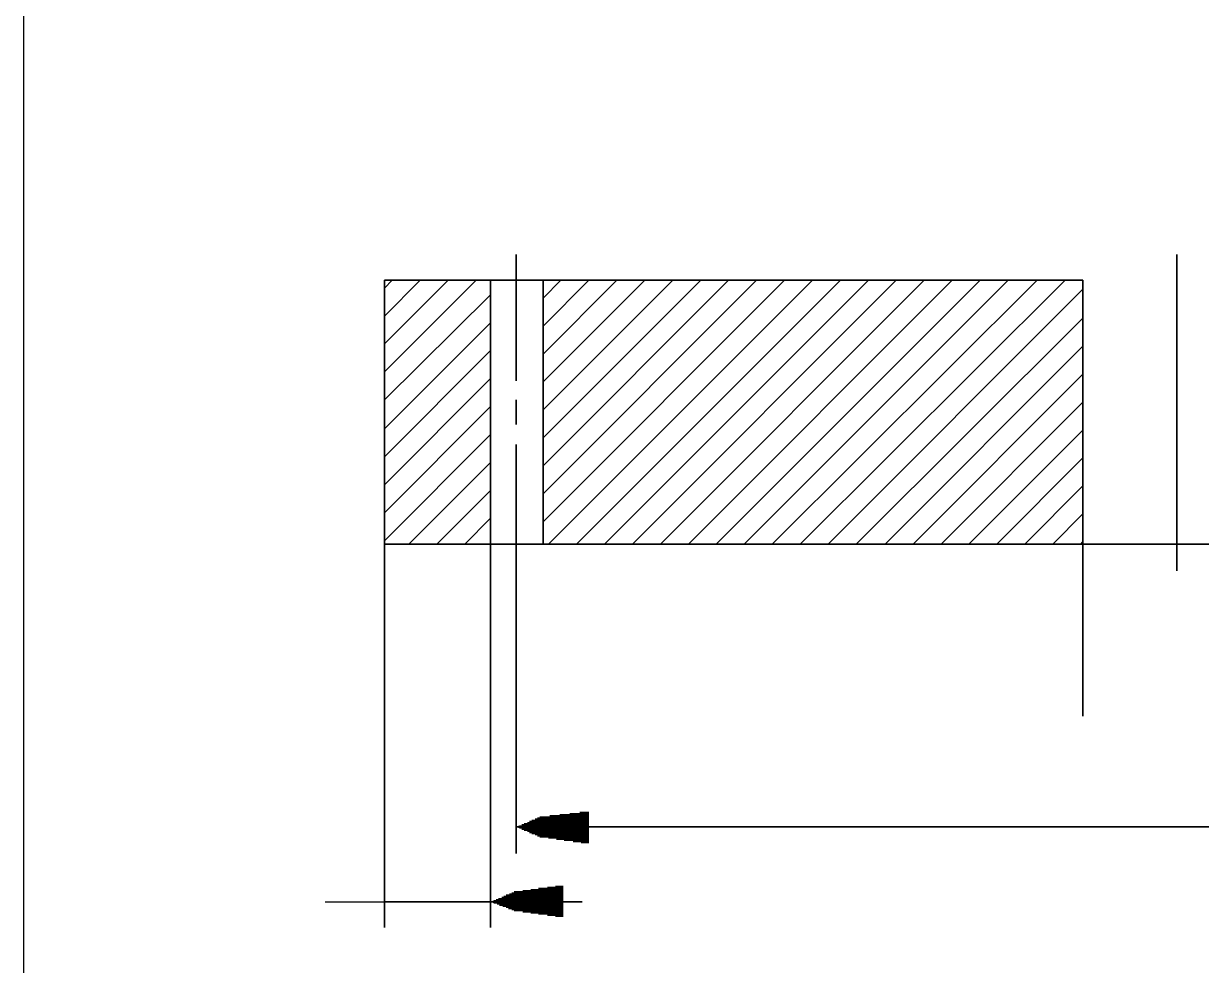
# Model space of a CAD drawing. Extents: x 20 to 206, y 5 to 293.
# Drawn here: x 20 to 109.2, y 120.7 to 192.1 of the extents above; entities that cross this region are included whole.
import ezdxf

# ---------------------------------------------------------------- set-up
doc = ezdxf.new("R2010")
doc.units = 0

msp = doc.modelspace()

# ---------------------------------------------------------------- linework, layer by layer
at = {"layer": 'P01286'}
msp.add_lwpolyline([(59.35133, 152.654), (100.245335, 152.654), (59.35133, 152.654)], dxfattribs=at)
at = {"layer": 'P01287'}
msp.add_lwpolyline([(47.328668, 172.635328), (55.371997, 172.635328), (47.328668, 172.635328)], dxfattribs=at)
at = {"layer": 'P01292'}
msp.add_lwpolyline([(55.371997, 172.635328), (55.371997, 152.654), (55.371997, 172.635328)], dxfattribs=at)
at = {"layer": 'P01294'}
msp.add_lwpolyline([(100.245335, 172.635328), (100.245335, 152.654), (100.245335, 172.635328)], dxfattribs=at)
at = {"layer": 'P01296'}
msp.add_lwpolyline([(47.328668, 172.635328), (47.328668, 152.654), (47.328668, 172.635328)], dxfattribs=at)
at = {"layer": 'P01297'}
msp.add_lwpolyline([(59.35133, 172.635328), (100.245335, 172.635328), (59.35133, 172.635328)], dxfattribs=at)
at = {"layer": 'P01300'}
msp.add_lwpolyline([(59.35133, 172.635328), (59.35133, 152.654), (59.35133, 172.635328)], dxfattribs=at)
at = {"layer": 'P01301'}
msp.add_lwpolyline([(47.328668, 152.654), (55.371997, 152.654), (47.328668, 152.654)], dxfattribs=at)
at = {"layer": 'P01303'}
msp.add_lwpolyline([(55.371997, 172.635328), (59.35133, 172.635328), (55.371997, 172.635328)], dxfattribs=at)
at = {"layer": 'P01304'}
msp.add_lwpolyline([(55.371997, 152.654), (59.35133, 152.654), (55.371997, 152.654)], dxfattribs=at)
at = {"layer": 'P01306'}
msp.add_lwpolyline([(107.357336, 172.635328), (107.357336, 152.654), (107.357336, 172.635328)], dxfattribs=at)
at = {"layer": 'P01307'}
msp.add_lwpolyline([(100.245335, 152.654), (107.357336, 152.654), (100.245335, 152.654)], dxfattribs=at)
at = {"layer": 'P01308'}
msp.add_lwpolyline([(107.357336, 152.654), (114.384663, 152.654), (107.357336, 152.654)], dxfattribs=at)
at = {"layer": 'P01312'}
msp.add_lwpolyline([(57.319332, 174.582658), (57.319332, 165.015326), (57.319332, 174.582658)], dxfattribs=at)
at = {"layer": 'P01313'}
msp.add_lwpolyline([(57.319332, 163.575997), (57.319332, 161.713331), (57.319332, 163.575997)], dxfattribs=at)
at = {"layer": 'P01314'}
msp.add_lwpolyline([(57.319332, 160.189329), (57.319332, 150.621997), (57.319332, 160.189329)], dxfattribs=at)
at = {"layer": 'P01355'}
msp.add_lwpolyline([(100.075997, 152.654), (100.245335, 152.823327), (100.075997, 152.654)], dxfattribs=at)
at = {"layer": 'P01356'}
msp.add_lwpolyline([(97.959331, 152.654), (100.245335, 154.939994), (97.959331, 152.654)], dxfattribs=at)
at = {"layer": 'P01359'}
msp.add_lwpolyline([(95.842664, 152.654), (100.245335, 157.05666), (95.842664, 152.654)], dxfattribs=at)
at = {"layer": 'P01360'}
msp.add_lwpolyline([(93.725997, 152.654), (100.245335, 159.173327), (93.725997, 152.654)], dxfattribs=at)
at = {"layer": 'P01361'}
msp.add_lwpolyline([(91.609331, 152.654), (100.245335, 161.289994), (91.609331, 152.654)], dxfattribs=at)
at = {"layer": 'P01362'}
msp.add_lwpolyline([(89.492664, 152.654), (100.245335, 163.40666), (89.492664, 152.654)], dxfattribs=at)
at = {"layer": 'P01363'}
msp.add_lwpolyline([(87.375997, 152.654), (100.245335, 165.523327), (87.375997, 152.654)], dxfattribs=at)
at = {"layer": 'P01364'}
msp.add_lwpolyline([(85.259331, 152.654), (100.245335, 167.639994), (85.259331, 152.654)], dxfattribs=at)
at = {"layer": 'P01365'}
msp.add_lwpolyline([(83.057995, 152.654), (100.245335, 169.75666), (83.057995, 152.654)], dxfattribs=at)
at = {"layer": 'P01366'}
msp.add_lwpolyline([(80.941334, 152.654), (100.245335, 171.95799), (80.941334, 152.654)], dxfattribs=at)
at = {"layer": 'P01367'}
msp.add_lwpolyline([(78.824668, 152.654), (98.890669, 172.635328), (78.824668, 152.654)], dxfattribs=at)
at = {"layer": 'P01368'}
msp.add_lwpolyline([(76.708001, 152.654), (96.774003, 172.635328), (76.708001, 152.654)], dxfattribs=at)
at = {"layer": 'P01369'}
msp.add_lwpolyline([(74.591334, 152.654), (94.572662, 172.635328), (74.591334, 152.654)], dxfattribs=at)
at = {"layer": 'P01370'}
msp.add_lwpolyline([(72.474668, 152.654), (92.455995, 172.635328), (72.474668, 152.654)], dxfattribs=at)
at = {"layer": 'P01371'}
msp.add_lwpolyline([(70.358001, 152.654), (90.339329, 172.635328), (70.358001, 152.654)], dxfattribs=at)
at = {"layer": 'P01372'}
msp.add_lwpolyline([(68.241334, 152.654), (88.222667, 172.635328), (68.241334, 152.654)], dxfattribs=at)
at = {"layer": 'P01373'}
msp.add_lwpolyline([(66.124668, 152.654), (86.106001, 172.635328), (66.124668, 152.654)], dxfattribs=at)
at = {"layer": 'P01374'}
msp.add_lwpolyline([(64.008001, 152.654), (83.989334, 172.635328), (64.008001, 152.654)], dxfattribs=at)
at = {"layer": 'P01375'}
msp.add_lwpolyline([(61.891334, 152.654), (81.872667, 172.635328), (61.891334, 152.654)], dxfattribs=at)
at = {"layer": 'P01376'}
msp.add_lwpolyline([(59.774668, 152.654), (79.756001, 172.635328), (59.774668, 152.654)], dxfattribs=at)
at = {"layer": 'P01377'}
msp.add_lwpolyline([(59.35133, 154.347329), (77.639334, 172.635328), (59.35133, 154.347329)], dxfattribs=at)
at = {"layer": 'P01378'}
msp.add_lwpolyline([(59.35133, 156.463996), (75.522667, 172.635328), (59.35133, 156.463996)], dxfattribs=at)
at = {"layer": 'P01379'}
msp.add_lwpolyline([(59.35133, 158.580663), (73.406001, 172.635328), (59.35133, 158.580663)], dxfattribs=at)
at = {"layer": 'P01380'}
msp.add_lwpolyline([(53.424668, 152.654), (55.371997, 154.60133), (53.424668, 152.654)], dxfattribs=at)
at = {"layer": 'P01381'}
msp.add_lwpolyline([(51.308001, 152.654), (55.371997, 156.717997), (51.308001, 152.654)], dxfattribs=at)
at = {"layer": 'P01382'}
msp.add_lwpolyline([(59.35133, 160.697329), (71.289334, 172.635328), (59.35133, 160.697329)], dxfattribs=at)
at = {"layer": 'P01383'}
msp.add_lwpolyline([(59.35133, 162.813996), (69.172667, 172.635328), (59.35133, 162.813996)], dxfattribs=at)
at = {"layer": 'P01384'}
msp.add_lwpolyline([(49.191334, 152.654), (55.371997, 158.834663), (49.191334, 152.654)], dxfattribs=at)
at = {"layer": 'P01385'}
msp.add_lwpolyline([(47.328668, 152.908001), (55.371997, 160.95133), (47.328668, 152.908001)], dxfattribs=at)
at = {"layer": 'P01386'}
msp.add_lwpolyline([(59.35133, 164.930663), (67.056001, 172.635328), (59.35133, 164.930663)], dxfattribs=at)
at = {"layer": 'P01387'}
msp.add_lwpolyline([(59.35133, 167.047329), (64.939334, 172.635328), (59.35133, 167.047329)], dxfattribs=at)
at = {"layer": 'P01388'}
msp.add_lwpolyline([(47.328668, 155.024657), (55.371997, 163.067997), (47.328668, 155.024657)], dxfattribs=at)
at = {"layer": 'P01389'}
msp.add_lwpolyline([(47.328668, 157.141323), (55.371997, 165.184663), (47.328668, 157.141323)], dxfattribs=at)
at = {"layer": 'P01390'}
msp.add_lwpolyline([(59.35133, 169.163996), (62.822667, 172.635328), (59.35133, 169.163996)], dxfattribs=at)
at = {"layer": 'P01391'}
msp.add_lwpolyline([(59.35133, 171.280663), (60.706001, 172.635328), (59.35133, 171.280663)], dxfattribs=at)
at = {"layer": 'P01392'}
msp.add_lwpolyline([(47.328668, 159.25799), (55.371997, 167.30133), (47.328668, 159.25799)], dxfattribs=at)
at = {"layer": 'P01393'}
msp.add_lwpolyline([(47.328668, 161.374657), (55.371997, 169.417997), (47.328668, 161.374657)], dxfattribs=at)
at = {"layer": 'P01394'}
msp.add_lwpolyline([(47.328668, 163.575997), (55.371997, 171.534663), (47.328668, 163.575997)], dxfattribs=at)
at = {"layer": 'P01395'}
msp.add_lwpolyline([(47.328668, 165.692664), (54.271332, 172.635328), (47.328668, 165.692664)], dxfattribs=at)
at = {"layer": 'P01396'}
msp.add_lwpolyline([(47.328668, 167.809331), (52.154665, 172.635328), (47.328668, 167.809331)], dxfattribs=at)
at = {"layer": 'P01397'}
msp.add_lwpolyline([(47.328668, 169.925997), (50.037999, 172.635328), (47.328668, 169.925997)], dxfattribs=at)
at = {"layer": 'P01398'}
msp.add_lwpolyline([(47.328668, 172.042664), (47.921332, 172.635328), (47.328668, 172.042664)], dxfattribs=at)
at = {"layer": 'P01439'}
msp.add_lwpolyline([(100.075997, 152.654), (100.245335, 152.823327), (100.075997, 152.654)], dxfattribs=at)
at = {"layer": 'P01440'}
msp.add_lwpolyline([(97.959331, 152.654), (100.245335, 154.939994), (97.959331, 152.654)], dxfattribs=at)
at = {"layer": 'P01443'}
msp.add_lwpolyline([(95.842664, 152.654), (100.245335, 157.05666), (95.842664, 152.654)], dxfattribs=at)
at = {"layer": 'P01444'}
msp.add_lwpolyline([(93.725997, 152.654), (100.245335, 159.173327), (93.725997, 152.654)], dxfattribs=at)
at = {"layer": 'P01445'}
msp.add_lwpolyline([(91.609331, 152.654), (100.245335, 161.289994), (91.609331, 152.654)], dxfattribs=at)
at = {"layer": 'P01446'}
msp.add_lwpolyline([(89.492664, 152.654), (100.245335, 163.40666), (89.492664, 152.654)], dxfattribs=at)
at = {"layer": 'P01447'}
msp.add_lwpolyline([(87.375997, 152.654), (100.245335, 165.523327), (87.375997, 152.654)], dxfattribs=at)
at = {"layer": 'P01448'}
msp.add_lwpolyline([(85.259331, 152.654), (100.245335, 167.639994), (85.259331, 152.654)], dxfattribs=at)
at = {"layer": 'P01449'}
msp.add_lwpolyline([(83.057995, 152.654), (100.245335, 169.75666), (83.057995, 152.654)], dxfattribs=at)
at = {"layer": 'P01450'}
msp.add_lwpolyline([(80.941334, 152.654), (100.245335, 171.95799), (80.941334, 152.654)], dxfattribs=at)
at = {"layer": 'P01451'}
msp.add_lwpolyline([(78.824668, 152.654), (98.890669, 172.635328), (78.824668, 152.654)], dxfattribs=at)
at = {"layer": 'P01452'}
msp.add_lwpolyline([(76.708001, 152.654), (96.774003, 172.635328), (76.708001, 152.654)], dxfattribs=at)
at = {"layer": 'P01453'}
msp.add_lwpolyline([(74.591334, 152.654), (94.572662, 172.635328), (74.591334, 152.654)], dxfattribs=at)
at = {"layer": 'P01454'}
msp.add_lwpolyline([(72.474668, 152.654), (92.455995, 172.635328), (72.474668, 152.654)], dxfattribs=at)
at = {"layer": 'P01455'}
msp.add_lwpolyline([(70.358001, 152.654), (90.339329, 172.635328), (70.358001, 152.654)], dxfattribs=at)
at = {"layer": 'P01456'}
msp.add_lwpolyline([(68.241334, 152.654), (88.222667, 172.635328), (68.241334, 152.654)], dxfattribs=at)
at = {"layer": 'P01457'}
msp.add_lwpolyline([(66.124668, 152.654), (86.106001, 172.635328), (66.124668, 152.654)], dxfattribs=at)
at = {"layer": 'P01458'}
msp.add_lwpolyline([(64.008001, 152.654), (83.989334, 172.635328), (64.008001, 152.654)], dxfattribs=at)
at = {"layer": 'P01459'}
msp.add_lwpolyline([(61.891334, 152.654), (81.872667, 172.635328), (61.891334, 152.654)], dxfattribs=at)
at = {"layer": 'P01460'}
msp.add_lwpolyline([(59.774668, 152.654), (79.756001, 172.635328), (59.774668, 152.654)], dxfattribs=at)
at = {"layer": 'P01461'}
msp.add_lwpolyline([(59.35133, 154.347329), (77.639334, 172.635328), (59.35133, 154.347329)], dxfattribs=at)
at = {"layer": 'P01462'}
msp.add_lwpolyline([(59.35133, 156.463996), (75.522667, 172.635328), (59.35133, 156.463996)], dxfattribs=at)
at = {"layer": 'P01463'}
msp.add_lwpolyline([(59.35133, 158.580663), (73.406001, 172.635328), (59.35133, 158.580663)], dxfattribs=at)
at = {"layer": 'P01464'}
msp.add_lwpolyline([(53.424668, 152.654), (55.371997, 154.60133), (53.424668, 152.654)], dxfattribs=at)
at = {"layer": 'P01465'}
msp.add_lwpolyline([(51.308001, 152.654), (55.371997, 156.717997), (51.308001, 152.654)], dxfattribs=at)
at = {"layer": 'P01466'}
msp.add_lwpolyline([(59.35133, 160.697329), (71.289334, 172.635328), (59.35133, 160.697329)], dxfattribs=at)
at = {"layer": 'P01467'}
msp.add_lwpolyline([(59.35133, 162.813996), (69.172667, 172.635328), (59.35133, 162.813996)], dxfattribs=at)
at = {"layer": 'P01468'}
msp.add_lwpolyline([(49.191334, 152.654), (55.371997, 158.834663), (49.191334, 152.654)], dxfattribs=at)
at = {"layer": 'P01469'}
msp.add_lwpolyline([(47.328668, 152.908001), (55.371997, 160.95133), (47.328668, 152.908001)], dxfattribs=at)
at = {"layer": 'P01470'}
msp.add_lwpolyline([(59.35133, 164.930663), (67.056001, 172.635328), (59.35133, 164.930663)], dxfattribs=at)
at = {"layer": 'P01471'}
msp.add_lwpolyline([(59.35133, 167.047329), (64.939334, 172.635328), (59.35133, 167.047329)], dxfattribs=at)
at = {"layer": 'P01472'}
msp.add_lwpolyline([(47.328668, 155.024657), (55.371997, 163.067997), (47.328668, 155.024657)], dxfattribs=at)
at = {"layer": 'P01473'}
msp.add_lwpolyline([(47.328668, 157.141323), (55.371997, 165.184663), (47.328668, 157.141323)], dxfattribs=at)
at = {"layer": 'P01474'}
msp.add_lwpolyline([(59.35133, 169.163996), (62.822667, 172.635328), (59.35133, 169.163996)], dxfattribs=at)
at = {"layer": 'P01475'}
msp.add_lwpolyline([(59.35133, 171.280663), (60.706001, 172.635328), (59.35133, 171.280663)], dxfattribs=at)
at = {"layer": 'P01476'}
msp.add_lwpolyline([(47.328668, 159.25799), (55.371997, 167.30133), (47.328668, 159.25799)], dxfattribs=at)
at = {"layer": 'P01477'}
msp.add_lwpolyline([(47.328668, 161.374657), (55.371997, 169.417997), (47.328668, 161.374657)], dxfattribs=at)
at = {"layer": 'P01478'}
msp.add_lwpolyline([(47.328668, 163.575997), (55.371997, 171.534663), (47.328668, 163.575997)], dxfattribs=at)
at = {"layer": 'P01479'}
msp.add_lwpolyline([(47.328668, 165.692664), (54.271332, 172.635328), (47.328668, 165.692664)], dxfattribs=at)
at = {"layer": 'P01480'}
msp.add_lwpolyline([(47.328668, 167.809331), (52.154665, 172.635328), (47.328668, 167.809331)], dxfattribs=at)
at = {"layer": 'P01481'}
msp.add_lwpolyline([(47.328668, 169.925997), (50.037999, 172.635328), (47.328668, 169.925997)], dxfattribs=at)
at = {"layer": 'P01482'}
msp.add_lwpolyline([(47.328668, 172.042664), (47.921332, 172.635328), (47.328668, 172.042664)], dxfattribs=at)
at = {"layer": 'P01483'}
msp.add_lwpolyline([(107.357336, 174.582658), (107.357336, 165.015326), (107.357336, 174.582658)], dxfattribs=at)
at = {"layer": 'P01484'}
msp.add_lwpolyline([(107.357336, 163.575997), (107.357336, 161.713331), (107.357336, 163.575997)], dxfattribs=at)
at = {"layer": 'P01485'}
msp.add_lwpolyline([(107.357336, 160.189329), (107.357336, 150.621997), (107.357336, 160.189329)], dxfattribs=at)
at = {"layer": 'P01486'}
msp.add_lwpolyline([(57.319332, 152.654), (57.319332, 129.20133), (57.319332, 152.654)], dxfattribs=at)
at = {"layer": 'P01490'}
msp.add_lwpolyline([(100.245335, 152.654), (100.245335, 139.615326), (100.245335, 152.654)], dxfattribs=at)
at = {"layer": 'P01492'}
msp.add_lwpolyline([(47.328668, 152.654), (47.328668, 123.613331), (47.328668, 152.654)], dxfattribs=at)
at = {"layer": 'P01493'}
msp.add_lwpolyline([(55.371997, 162.644659), (55.371997, 123.613331), (55.371997, 162.644659)], dxfattribs=at)
at = {"layer": 'P01496'}
msp.add_lwpolyline([(62.145335, 132.333998), (62.822667, 132.333998)], dxfattribs=at)
at = {"layer": 'P01497'}
msp.add_lwpolyline([(61.383333, 132.249324), (62.822667, 132.249324)], dxfattribs=at)
at = {"layer": 'P01498'}
msp.add_lwpolyline([(60.621332, 132.164661), (62.822667, 132.164661)], dxfattribs=at)
at = {"layer": 'P01499'}
msp.add_lwpolyline([(59.859331, 132.079998), (62.822667, 132.079998)], dxfattribs=at)
at = {"layer": 'P01500'}
msp.add_lwpolyline([(59.097329, 131.995335), (62.822667, 131.995335)], dxfattribs=at)
at = {"layer": 'P01501'}
msp.add_lwpolyline([(58.927998, 131.910661), (62.822667, 131.910661)], dxfattribs=at)
at = {"layer": 'P01502'}
msp.add_lwpolyline([(58.758666, 131.825997), (62.822667, 131.825997)], dxfattribs=at)
at = {"layer": 'P01503'}
msp.add_lwpolyline([(58.504665, 131.741334), (62.822667, 131.741334)], dxfattribs=at)
at = {"layer": 'P01504'}
msp.add_lwpolyline([(58.335334, 131.65666), (62.822667, 131.65666)], dxfattribs=at)
at = {"layer": 'P01505'}
msp.add_lwpolyline([(58.165996, 131.571997), (62.822667, 131.571997)], dxfattribs=at)
at = {"layer": 'P01506'}
msp.add_lwpolyline([(57.912001, 131.487334), (62.822667, 131.487334)], dxfattribs=at)
at = {"layer": 'P01507'}
msp.add_lwpolyline([(57.742664, 131.40266), (62.822667, 131.40266)], dxfattribs=at)
at = {"layer": 'P01508'}
msp.add_lwpolyline([(57.573332, 131.317997), (62.822667, 131.317997)], dxfattribs=at)
at = {"layer": 'P01509'}
msp.add_lwpolyline([(57.319332, 131.233333), (62.822667, 131.233333)], dxfattribs=at)
at = {"layer": 'P01510'}
msp.add_lwpolyline([(57.573332, 131.148659), (62.822667, 131.148659)], dxfattribs=at)
at = {"layer": 'P01511'}
msp.add_lwpolyline([(57.742664, 131.063996), (62.822667, 131.063996)], dxfattribs=at)
at = {"layer": 'P01512'}
msp.add_lwpolyline([(57.912001, 130.979333), (62.822667, 130.979333)], dxfattribs=at)
at = {"layer": 'P01513'}
msp.add_lwpolyline([(58.165996, 130.894659), (62.822667, 130.894659)], dxfattribs=at)
at = {"layer": 'P01514'}
msp.add_lwpolyline([(58.335334, 130.809996), (62.822667, 130.809996)], dxfattribs=at)
at = {"layer": 'P01515'}
msp.add_lwpolyline([(58.504665, 130.725332), (62.822667, 130.725332)], dxfattribs=at)
at = {"layer": 'P01516'}
msp.add_lwpolyline([(58.758666, 130.640658), (62.822667, 130.640658)], dxfattribs=at)
at = {"layer": 'P01517'}
msp.add_lwpolyline([(58.927998, 130.555995), (62.822667, 130.555995)], dxfattribs=at)
at = {"layer": 'P01518'}
msp.add_lwpolyline([(59.097329, 130.471332), (62.822667, 130.471332)], dxfattribs=at)
at = {"layer": 'P01519'}
msp.add_lwpolyline([(59.774668, 130.386658), (62.822667, 130.386658)], dxfattribs=at)
at = {"layer": 'P01520'}
msp.add_lwpolyline([(60.367332, 130.301995), (62.822667, 130.301995)], dxfattribs=at)
at = {"layer": 'P01521'}
msp.add_lwpolyline([(60.960001, 130.217332), (62.822667, 130.217332)], dxfattribs=at)
at = {"layer": 'P01522'}
msp.add_lwpolyline([(61.637334, 130.132658), (62.822667, 130.132658)], dxfattribs=at)
at = {"layer": 'P01523'}
msp.add_lwpolyline([(62.229998, 130.047994), (62.822667, 130.047994), (62.229998, 130.047994)], dxfattribs=at)
at = {"layer": 'P01524'}
msp.add_lwpolyline([(57.319332, 131.233333), (62.314666, 131.910661), (57.319332, 131.233333)], dxfattribs=at)
at = {"layer": 'P01525'}
msp.add_lwpolyline([(62.314666, 131.910661), (61.806666, 131.233333), (62.314666, 131.910661)], dxfattribs=at)
at = {"layer": 'P01526'}
msp.add_lwpolyline([(61.806666, 131.233333), (62.314666, 130.555995), (61.806666, 131.233333)], dxfattribs=at)
at = {"layer": 'P01527'}
msp.add_lwpolyline([(62.314666, 130.555995), (57.319332, 131.233333), (62.314666, 130.555995)], dxfattribs=at)
at = {"layer": 'P01528'}
msp.add_lwpolyline([(61.721997, 131.825997), (62.314666, 131.825997)], dxfattribs=at)
at = {"layer": 'P01529'}
msp.add_lwpolyline([(61.129333, 131.741334), (62.229998, 131.741334)], dxfattribs=at)
at = {"layer": 'P01530'}
msp.add_lwpolyline([(60.452, 131.65666), (62.145335, 131.65666)], dxfattribs=at)
at = {"layer": 'P01531'}
msp.add_lwpolyline([(59.859331, 131.571997), (62.060666, 131.571997)], dxfattribs=at)
at = {"layer": 'P01532'}
msp.add_lwpolyline([(59.266667, 131.487334), (62.060666, 131.487334)], dxfattribs=at)
at = {"layer": 'P01533'}
msp.add_lwpolyline([(58.589334, 131.40266), (61.975997, 131.40266)], dxfattribs=at)
at = {"layer": 'P01534'}
msp.add_lwpolyline([(57.996665, 131.317997), (61.891334, 131.317997), (57.996665, 131.317997)], dxfattribs=at)
at = {"layer": 'P01535'}
msp.add_lwpolyline([(57.319332, 131.233333), (61.806666, 131.233333)], dxfattribs=at)
at = {"layer": 'P01536'}
msp.add_lwpolyline([(57.996665, 131.148659), (61.891334, 131.148659)], dxfattribs=at)
at = {"layer": 'P01537'}
msp.add_lwpolyline([(58.589334, 131.063996), (61.975997, 131.063996)], dxfattribs=at)
at = {"layer": 'P01538'}
msp.add_lwpolyline([(59.266667, 130.979333), (62.060666, 130.979333)], dxfattribs=at)
at = {"layer": 'P01539'}
msp.add_lwpolyline([(59.859331, 130.894659), (62.060666, 130.894659)], dxfattribs=at)
at = {"layer": 'P01540'}
msp.add_lwpolyline([(60.452, 130.809996), (62.145335, 130.809996)], dxfattribs=at)
at = {"layer": 'P01541'}
msp.add_lwpolyline([(61.129333, 130.725332), (62.229998, 130.725332)], dxfattribs=at)
at = {"layer": 'P01542'}
msp.add_lwpolyline([(61.721997, 130.640658), (62.314666, 130.640658), (61.721997, 130.640658)], dxfattribs=at)
at = {"layer": 'P01590'}
msp.add_lwpolyline([(57.319332, 131.233333), (157.310661, 131.233333), (57.319332, 131.233333)], dxfattribs=at)
at = {"layer": 'P01641'}
msp.add_lwpolyline([(42.841332, 125.560661), (47.328668, 125.560661)], dxfattribs=at)
at = {"layer": 'P01642'}
msp.add_lwpolyline([(60.282663, 126.746), (60.875332, 126.746)], dxfattribs=at)
at = {"layer": 'P01643'}
msp.add_lwpolyline([(59.689999, 126.661326), (60.875332, 126.661326)], dxfattribs=at)
at = {"layer": 'P01644'}
msp.add_lwpolyline([(59.012666, 126.576662), (60.875332, 126.576662)], dxfattribs=at)
at = {"layer": 'P01645'}
msp.add_lwpolyline([(58.419997, 126.491999), (60.875332, 126.491999)], dxfattribs=at)
at = {"layer": 'P01646'}
msp.add_lwpolyline([(57.827333, 126.407325), (60.875332, 126.407325)], dxfattribs=at)
at = {"layer": 'P01647'}
msp.add_lwpolyline([(57.15, 126.322662), (60.875332, 126.322662)], dxfattribs=at)
at = {"layer": 'P01648'}
msp.add_lwpolyline([(56.980663, 126.237999), (60.875332, 126.237999)], dxfattribs=at)
at = {"layer": 'P01649'}
msp.add_lwpolyline([(56.811331, 126.153325), (60.875332, 126.153325)], dxfattribs=at)
at = {"layer": 'P01650'}
msp.add_lwpolyline([(56.557331, 126.068661), (60.875332, 126.068661)], dxfattribs=at)
at = {"layer": 'P01651'}
msp.add_lwpolyline([(56.387999, 125.983998), (60.875332, 125.983998)], dxfattribs=at)
at = {"layer": 'P01652'}
msp.add_lwpolyline([(56.218667, 125.899324), (60.875332, 125.899324)], dxfattribs=at)
at = {"layer": 'P01653'}
msp.add_lwpolyline([(55.964666, 125.814661), (60.875332, 125.814661)], dxfattribs=at)
at = {"layer": 'P01654'}
msp.add_lwpolyline([(55.795335, 125.729998), (60.875332, 125.729998)], dxfattribs=at)
at = {"layer": 'P01655'}
msp.add_lwpolyline([(55.625997, 125.645335), (60.875332, 125.645335)], dxfattribs=at)
at = {"layer": 'P01656'}
msp.add_lwpolyline([(55.371997, 125.560661), (60.875332, 125.560661)], dxfattribs=at)
at = {"layer": 'P01657'}
msp.add_lwpolyline([(55.625997, 125.475997), (60.875332, 125.475997)], dxfattribs=at)
at = {"layer": 'P01658'}
msp.add_lwpolyline([(55.879998, 125.391334), (60.875332, 125.391334)], dxfattribs=at)
at = {"layer": 'P01659'}
msp.add_lwpolyline([(56.04933, 125.30666), (60.875332, 125.30666)], dxfattribs=at)
at = {"layer": 'P01660'}
msp.add_lwpolyline([(56.30333, 125.221997), (60.875332, 125.221997)], dxfattribs=at)
at = {"layer": 'P01661'}
msp.add_lwpolyline([(56.557331, 125.137334), (60.875332, 125.137334)], dxfattribs=at)
at = {"layer": 'P01662'}
msp.add_lwpolyline([(56.726668, 125.05266), (60.875332, 125.05266)], dxfattribs=at)
at = {"layer": 'P01663'}
msp.add_lwpolyline([(56.980663, 124.967997), (60.875332, 124.967997)], dxfattribs=at)
at = {"layer": 'P01664'}
msp.add_lwpolyline([(57.15, 124.883333), (60.875332, 124.883333)], dxfattribs=at)
at = {"layer": 'P01665'}
msp.add_lwpolyline([(57.827333, 124.798659), (60.875332, 124.798659)], dxfattribs=at)
at = {"layer": 'P01666'}
msp.add_lwpolyline([(58.419997, 124.713996), (60.875332, 124.713996)], dxfattribs=at)
at = {"layer": 'P01667'}
msp.add_lwpolyline([(59.012666, 124.629333), (60.875332, 124.629333)], dxfattribs=at)
at = {"layer": 'P01668'}
msp.add_lwpolyline([(59.689999, 124.544659), (60.875332, 124.544659)], dxfattribs=at)
at = {"layer": 'P01669'}
msp.add_lwpolyline([(60.282663, 124.459996), (60.875332, 124.459996), (60.282663, 124.459996)], dxfattribs=at)
at = {"layer": 'P01670'}
msp.add_lwpolyline([(55.371997, 125.560661), (60.367332, 124.883333), (55.371997, 125.560661)], dxfattribs=at)
at = {"layer": 'P01671'}
msp.add_lwpolyline([(60.367332, 124.883333), (59.859331, 125.560661), (60.367332, 124.883333)], dxfattribs=at)
at = {"layer": 'P01672'}
msp.add_lwpolyline([(59.859331, 125.560661), (60.367332, 126.237999), (59.859331, 125.560661)], dxfattribs=at)
at = {"layer": 'P01673'}
msp.add_lwpolyline([(60.367332, 126.237999), (55.371997, 125.560661), (60.367332, 126.237999)], dxfattribs=at)
at = {"layer": 'P01674'}
msp.add_lwpolyline([(55.371997, 125.560661), (62.314666, 125.560661), (55.371997, 125.560661)], dxfattribs=at)
at = {"layer": 'P01675'}
msp.add_lwpolyline([(55.371997, 125.560661), (59.859331, 125.560661)], dxfattribs=at)
at = {"layer": 'P01676'}
msp.add_lwpolyline([(56.04933, 125.475997), (59.943999, 125.475997)], dxfattribs=at)
at = {"layer": 'P01677'}
msp.add_lwpolyline([(56.641999, 125.391334), (60.028668, 125.391334)], dxfattribs=at)
at = {"layer": 'P01678'}
msp.add_lwpolyline([(57.319332, 125.30666), (60.113331, 125.30666)], dxfattribs=at)
at = {"layer": 'P01679'}
msp.add_lwpolyline([(57.912001, 125.221997), (60.113331, 125.221997)], dxfattribs=at)
at = {"layer": 'P01680'}
msp.add_lwpolyline([(58.504665, 125.137334), (60.198, 125.137334)], dxfattribs=at)
at = {"layer": 'P01681'}
msp.add_lwpolyline([(59.181998, 125.05266), (60.282663, 125.05266)], dxfattribs=at)
at = {"layer": 'P01682'}
msp.add_lwpolyline([(59.774668, 124.967997), (60.367332, 124.967997), (59.774668, 124.967997)], dxfattribs=at)
at = {"layer": 'P01683'}
msp.add_lwpolyline([(59.774668, 126.153325), (60.367332, 126.153325)], dxfattribs=at)
at = {"layer": 'P01684'}
msp.add_lwpolyline([(59.181998, 126.068661), (60.282663, 126.068661)], dxfattribs=at)
at = {"layer": 'P01685'}
msp.add_lwpolyline([(58.504665, 125.983998), (60.198, 125.983998)], dxfattribs=at)
at = {"layer": 'P01686'}
msp.add_lwpolyline([(57.912001, 125.899324), (60.113331, 125.899324)], dxfattribs=at)
at = {"layer": 'P01687'}
msp.add_lwpolyline([(57.319332, 125.814661), (60.113331, 125.814661)], dxfattribs=at)
at = {"layer": 'P01688'}
msp.add_lwpolyline([(56.641999, 125.729998), (60.028668, 125.729998)], dxfattribs=at)
at = {"layer": 'P01689'}
msp.add_lwpolyline([(56.04933, 125.645335), (59.943999, 125.645335), (56.04933, 125.645335)], dxfattribs=at)
at = {"layer": 'P01690'}
msp.add_lwpolyline([(47.328668, 125.560661), (55.371997, 125.560661), (47.328668, 125.560661)], dxfattribs=at)
at = {"layer": 'P01795'}
msp.add_lwpolyline([(20, 293.111326), (20, 5)], dxfattribs=at)

doc.saveas('drawing.dxf')
